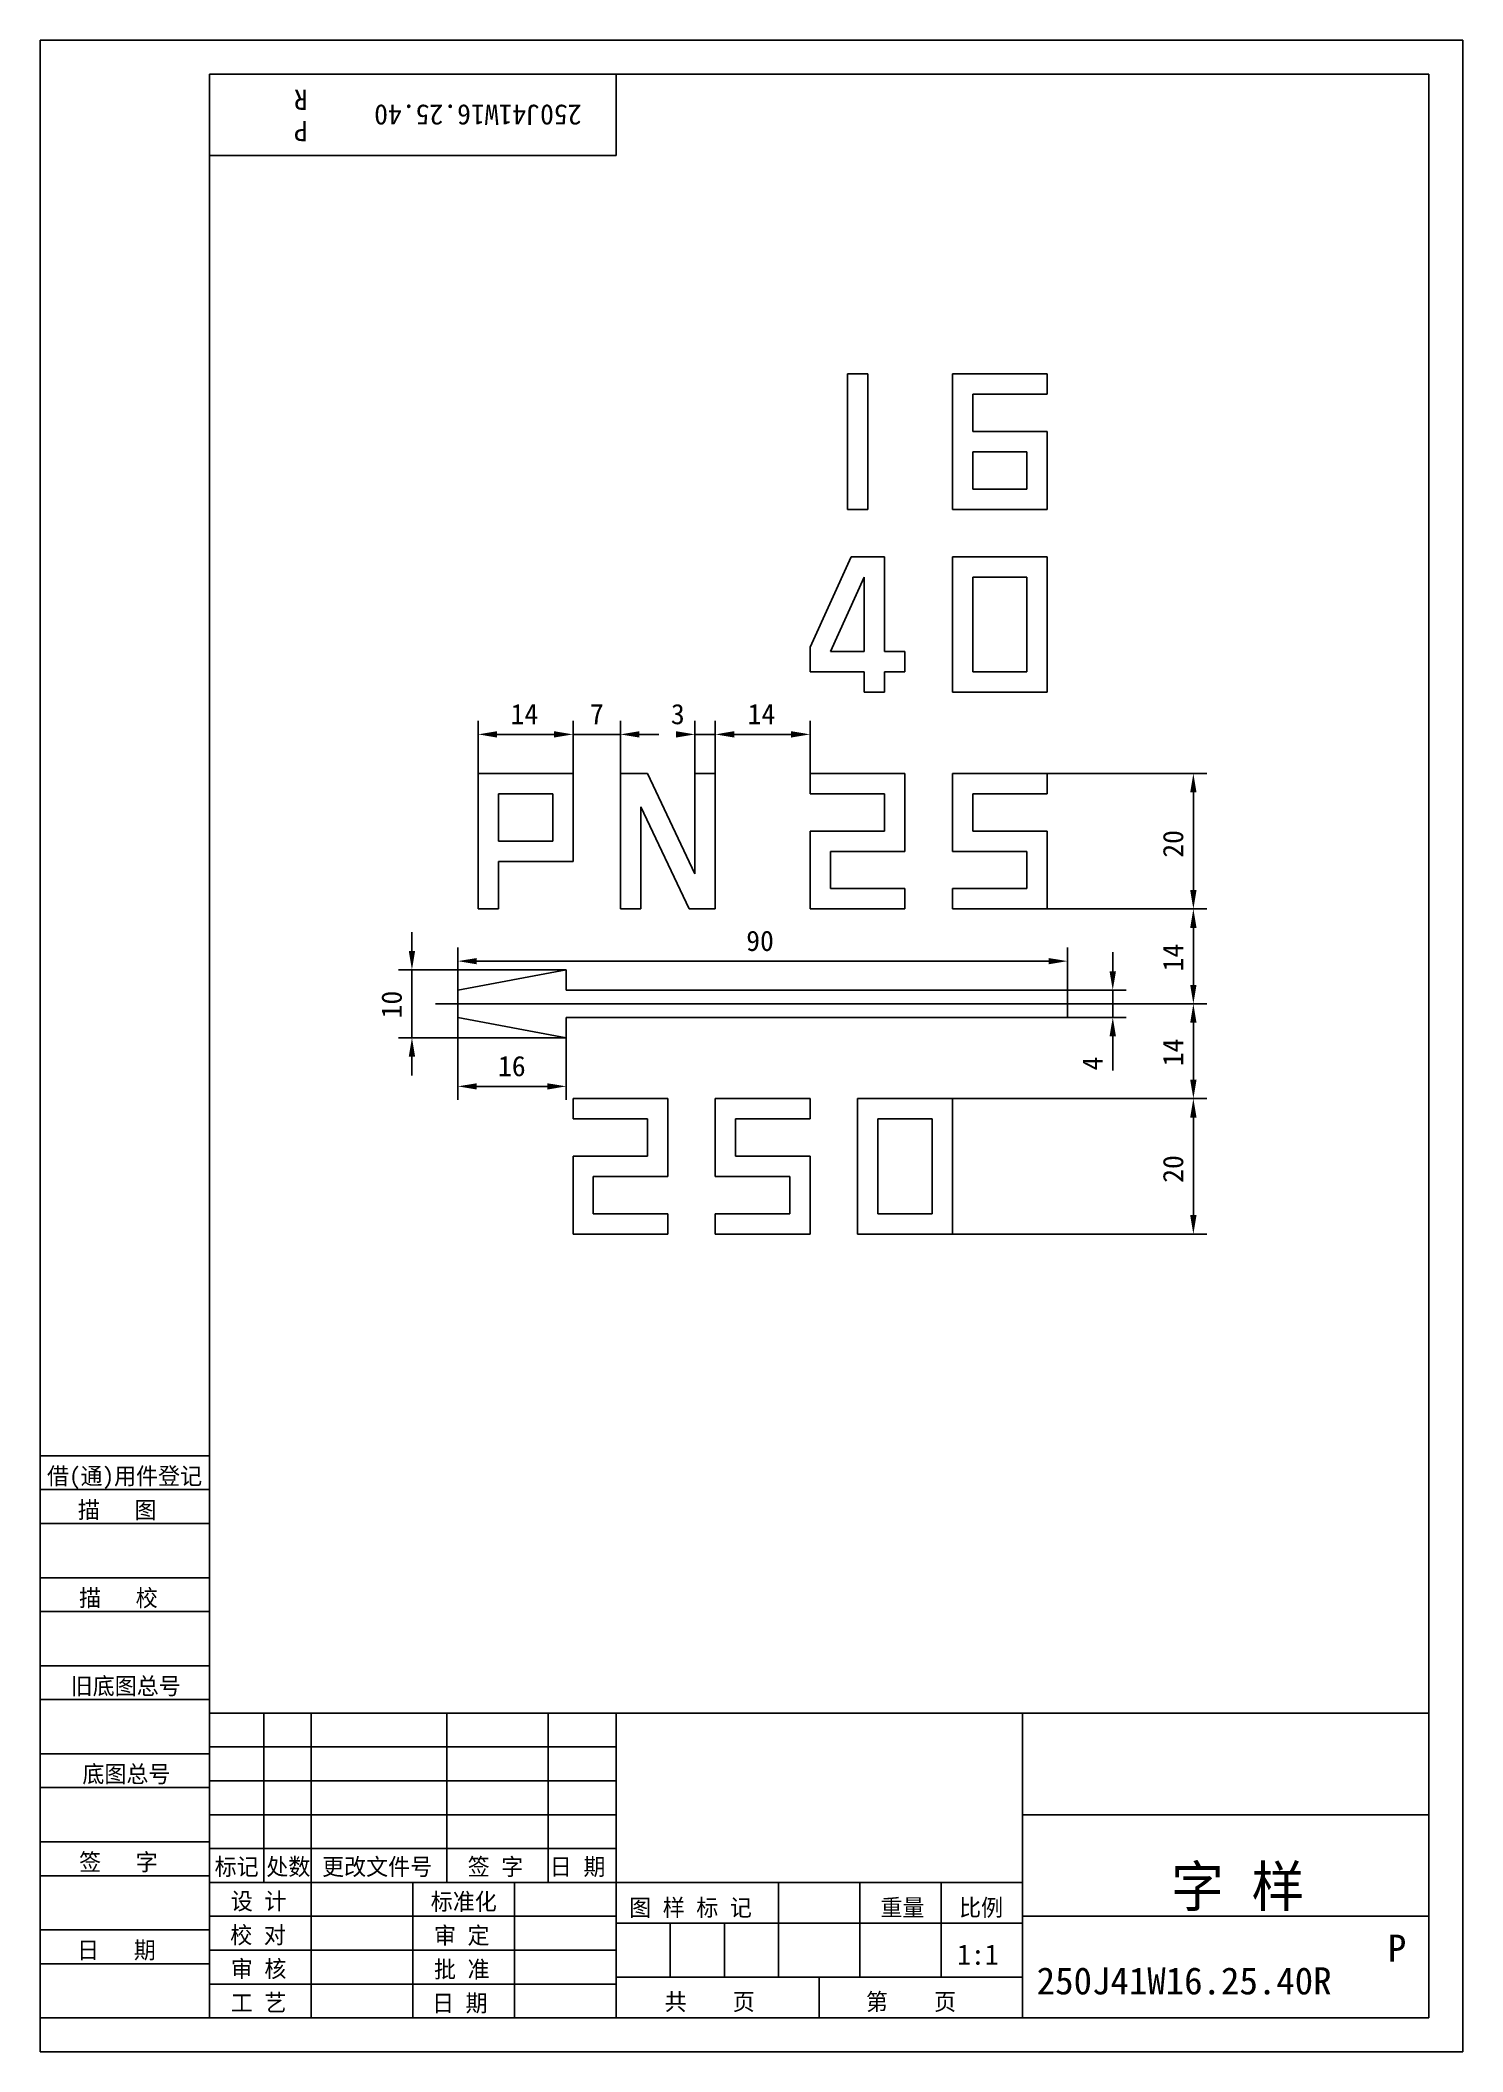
# Model space of a CAD drawing. Header units: metres. Extents: x 0 to 210, y 0 to 297.
import ezdxf

# ---------------------------------------------------------------- set-up
doc = ezdxf.new("R2010")
doc.units = ezdxf.units.M
for name, color, linetype in [('C', 6, 'Continuous'), ('D', 1, 'Continuous'), ('FL', 5, 'Continuous'), ('T', 7, 'Continuous'), ('TL', 4, 'Continuous')]:
    doc.layers.add(name, color=color, linetype=linetype)

# ---------------------------------------------------------------- blocks, each defined once
blk = doc.blocks.new('TUKUN4')
at = {"layer": 'FL'}
for p, q in [((0, 297), (0, 0)), ((210, 297), (0, 297)), ((210, 0), (210, 297)), ((0, 78), (25, 78)), ((0, 70), (25, 70)), ((0, 65), (25, 65)), ((0, 57), (25, 57)), ((0, 52), (25, 52)), ((33, 25), (33, 50)), ((40, 5), (40, 50)), ((60, 25), (60, 50)), ((75, 25), (75, 50)), ((25, 45), (85, 45)), ((0, 44), (25, 44)), ((0, 39), (25, 39)), ((25, 40), (85, 40)), ((25, 35), (85, 35)), ((0, 31), (25, 31)), ((25, 30), (85, 30)), ((0, 26), (25, 26)), ((70, 5), (70, 25)), ((0, 18), (25, 18)), ((25, 20), (85, 20)), ((25, 15), (85, 15)), ((0, 13), (25, 13)), ((25, 10), (85, 10)), ((0, 0), (210, 0))]:
    blk.add_line(p, q, dxfattribs=at)
at = {"layer": 'TL'}
for p, q in [((25, 5), (25, 292)), ((205, 292), (25, 292)), ((85, 292), (85, 280)), ((205, 5), (205, 292)), ((85, 280), (25, 280)), ((0, 88), (25, 88)), ((0, 83), (25, 83)), ((205, 50), (25, 50)), ((85, 5), (85, 50)), ((145, 5), (145, 50)), ((205, 35), (145, 35)), ((145, 25), (25, 25)), ((55, 5), (55, 25)), ((109, 11), (109, 25)), ((121, 11), (121, 25)), ((133, 11), (133, 25)), ((85, 19), (145, 19)), ((93, 11), (93, 19)), ((101, 11), (101, 19)), ((205, 20), (145, 20)), ((145, 11), (85, 11)), ((115, 5), (115, 11)), ((0, 5), (205, 5))]:
    blk.add_line(p, q, dxfattribs=at)
at = {"layer": 'T'}
for s, p in [('借(通)用件登记', (1, 83.76)), ('描   图', (5.56, 78.76)), ('描   校', (5.74, 65.76)), ('旧底图总号', (4.49, 52.76)), ('底图总号', (6.22, 39.76)), ('签   字', (5.74, 26.76)), ('标记', (25.75, 26.07)), ('处数', (33.38, 26.07)), ('更改文件号', (41.61, 26.07)), ('签 字', (63.1, 26.07)), ('日 期', (75.23, 26.07)), ('设 计', (28.14, 20.99)), ('标准化', (57.65, 20.93)), ('图 样 标 记', (86.95, 20.04)), ('重量', (124.03, 20.04)), ('比例', (135.64, 20.04)), ('校 对', (28.05, 15.99)), ('审 定', (58.13, 15.93)), ('日   期', (5.45, 13.76)), ('审 核', (28.14, 10.99)), ('批 准', (58.13, 10.93)), ('共    页', (92.18, 6.13)), ('第    页', (121.9, 6.13)), ('工 艺', (28.14, 5.99)), ('日 期', (57.84, 5.93))]:
    blk.add_text(s, height=2.5, dxfattribs=at).set_placement(p)

msp = doc.modelspace()

# ---------------------------------------------------------------- linework, layer by layer
at = {"layer": 'C'}
msp.add_line((164.65, 154.73), (58.35, 154.73), dxfattribs=at)
at = {"layer": 'D'}
for p, q in [((64.65, 188.73), (64.65, 196.51)), ((78.65, 188.73), (78.65, 196.51)), ((78.65, 188.73), (78.65, 196.51)), ((85.65, 188.73), (85.65, 196.51)), ((85.65, 194.51), (85.65, 196.51)), ((96.65, 188.73), (96.65, 196.51)), ((99.65, 188.73), (99.65, 196.51)), ((99.65, 188.73), (99.65, 196.51)), ((99.65, 194.51), (99.65, 196.51)), ((113.65, 188.73), (113.65, 196.51)), ((113.65, 188.73), (113.65, 196.51)), ((67.45, 194.51), (75.85, 194.51)), ((75.85, 194.51), (73.05, 194.51)), ((78.65, 194.51), (85.65, 194.51)), ((88.45, 194.51), (91.32, 194.51)), ((91.05, 194.51), (88.96, 194.51)), ((99.65, 194.51), (96.65, 194.51)), ((102.45, 194.51), (110.85, 194.51)), ((102.45, 194.51), (105.25, 194.51)), ((148.65, 188.73), (172.23, 188.73)), ((170.23, 185.93), (170.23, 171.53)), ((148.65, 168.73), (172.23, 168.73)), ((148.65, 168.73), (172.23, 168.73)), ((54.87, 162.53), (54.87, 165.33)), ((170.23, 165.93), (170.23, 157.53)), ((61.65, 156.73), (61.65, 163.03)), ((64.45, 161.03), (148.85, 161.03)), ((151.65, 156.73), (151.65, 163.03)), ((158.33, 159.53), (158.33, 162.33)), ((77.65, 159.73), (52.87, 159.73)), ((54.87, 159.73), (54.87, 149.73)), ((61.65, 154.73), (61.65, 140.54)), ((151.65, 156.73), (160.33, 156.73)), ((151.65, 154.73), (172.23, 154.73)), ((151.65, 154.73), (172.23, 154.73)), ((158.33, 156.73), (158.33, 152.73)), ((151.65, 152.73), (160.33, 152.73)), ((170.23, 151.93), (170.23, 143.53)), ((77.65, 149.73), (52.87, 149.73)), ((77.65, 149.73), (77.65, 140.54)), ((158.33, 149.93), (158.33, 147.13)), ((54.87, 146.93), (54.87, 144.13)), ((158.33, 147.13), (158.33, 144.89)), ((64.45, 142.54), (74.85, 142.54)), ((134.65, 140.73), (172.23, 140.73)), ((134.65, 140.73), (172.23, 140.73)), ((170.23, 137.93), (170.23, 123.53)), ((134.65, 120.73), (172.23, 120.73))]:
    msp.add_line(p, q, dxfattribs=at)
for points in [[(67.45, 194.98), (67.45, 194.04), (64.65, 194.51)], [(75.85, 194.98), (75.85, 194.04), (78.65, 194.51)], [(75.85, 194.98), (75.85, 194.04), (78.65, 194.51)], [(88.45, 194.98), (88.45, 194.04), (85.65, 194.51)], [(93.85, 194.98), (93.85, 194.04), (96.65, 194.51)], [(102.45, 194.98), (102.45, 194.04), (99.65, 194.51)], [(102.45, 194.98), (102.45, 194.04), (99.65, 194.51)], [(110.85, 194.98), (110.85, 194.04), (113.65, 194.51)], [(169.76, 185.93), (170.7, 185.93), (170.23, 188.73)], [(169.76, 171.53), (170.7, 171.53), (170.23, 168.73)], [(169.76, 165.93), (170.7, 165.93), (170.23, 168.73)], [(54.41, 162.53), (55.34, 162.53), (54.87, 159.73)], [(64.45, 161.49), (64.45, 160.56), (61.65, 161.03)], [(148.85, 161.49), (148.85, 160.56), (151.65, 161.03)], [(157.86, 159.53), (158.8, 159.53), (158.33, 156.73)], [(169.76, 157.53), (170.7, 157.53), (170.23, 154.73)], [(169.76, 151.93), (170.7, 151.93), (170.23, 154.73)], [(157.86, 149.93), (158.8, 149.93), (158.33, 152.73)], [(54.41, 146.93), (55.34, 146.93), (54.87, 149.73)], [(64.45, 143), (64.45, 142.07), (61.65, 142.54)], [(74.85, 143), (74.85, 142.07), (77.65, 142.54)], [(169.76, 143.53), (170.7, 143.53), (170.23, 140.73)], [(169.76, 137.93), (170.7, 137.93), (170.23, 140.73)], [(169.76, 123.53), (170.7, 123.53), (170.23, 120.73)]]:
    msp.add_solid(points, dxfattribs=at)
at = {"layer": 'TL'}
for p, q in [((119.15, 247.73), (119.15, 227.73)), ((122.15, 247.73), (119.15, 247.73)), ((122.15, 227.73), (122.15, 247.73)), ((148.65, 247.73), (134.65, 247.73)), ((134.65, 247.73), (134.65, 244.73)), ((148.65, 244.73), (148.65, 247.73)), ((134.65, 244.73), (134.65, 230.73)), ((148.65, 244.73), (137.65, 244.73)), ((137.65, 239.23), (137.65, 244.73)), ((137.65, 239.23), (148.65, 239.23)), ((148.65, 230.73), (148.65, 239.23)), ((137.65, 236.23), (145.65, 236.23)), ((137.65, 230.73), (137.65, 236.23)), ((145.65, 230.73), (145.65, 236.23)), ((134.65, 230.73), (134.65, 227.73)), ((137.65, 230.73), (145.65, 230.73)), ((148.65, 227.73), (148.65, 230.73)), ((119.15, 227.73), (122.15, 227.73)), ((137.65, 227.73), (134.65, 227.73)), ((137.65, 227.73), (148.65, 227.73)), ((119.72, 220.73), (113.65, 207.38)), ((124.65, 220.73), (119.72, 220.73)), ((124.65, 206.73), (124.65, 220.73)), ((148.65, 220.73), (134.65, 220.73)), ((134.65, 220.73), (134.65, 217.73)), ((148.65, 217.73), (148.65, 220.73)), ((121.65, 217.73), (116.65, 206.73)), ((121.65, 206.73), (121.65, 217.73)), ((134.65, 217.73), (134.65, 203.73)), ((137.65, 203.73), (137.65, 217.73)), ((145.65, 217.73), (137.65, 217.73)), ((145.65, 203.73), (145.65, 217.73)), ((148.65, 203.73), (148.65, 217.73)), ((113.65, 207.38), (113.65, 203.73)), ((116.65, 206.73), (121.65, 206.73)), ((124.65, 206.73), (127.65, 206.73)), ((127.65, 203.73), (127.65, 206.73)), ((113.65, 203.73), (121.65, 203.73)), ((121.65, 200.73), (121.65, 203.73)), ((124.65, 200.73), (124.65, 203.73)), ((124.65, 203.73), (127.65, 203.73)), ((134.65, 203.73), (134.65, 200.73)), ((137.65, 203.73), (145.65, 203.73)), ((148.65, 200.73), (148.65, 203.73)), ((124.65, 200.73), (121.65, 200.73)), ((137.65, 200.73), (134.65, 200.73)), ((137.65, 200.73), (148.65, 200.73)), ((78.65, 188.73), (64.65, 188.73)), ((64.65, 188.73), (64.65, 168.73)), ((78.65, 175.73), (78.65, 188.73)), ((85.65, 188.73), (85.65, 168.73)), ((85.65, 188.73), (88.65, 188.73)), ((88.65, 188.73), (89.65, 188.73)), ((89.65, 188.73), (96.65, 173.91)), ((96.65, 173.91), (96.65, 188.73)), ((96.65, 188.73), (99.65, 188.73)), ((99.65, 168.73), (99.65, 188.73)), ((127.65, 188.73), (113.65, 188.73)), ((113.65, 188.73), (113.65, 185.73)), ((127.65, 177.23), (127.65, 188.73)), ((148.65, 188.73), (134.65, 188.73)), ((134.65, 188.73), (134.65, 185.73)), ((148.65, 185.73), (148.65, 188.73)), ((75.65, 185.73), (67.65, 185.73)), ((67.65, 185.73), (67.65, 178.73)), ((75.65, 178.73), (75.65, 185.73)), ((124.65, 185.73), (113.65, 185.73)), ((124.65, 180.23), (124.65, 185.73)), ((134.65, 185.73), (134.65, 177.23)), ((148.65, 185.73), (137.65, 185.73)), ((137.65, 180.23), (137.65, 185.73)), ((88.65, 168.73), (88.65, 183.82)), ((88.65, 183.82), (95.78, 168.73)), ((67.65, 178.73), (75.65, 178.73)), ((113.65, 180.23), (124.65, 180.23)), ((113.65, 180.23), (113.65, 168.73)), ((137.65, 180.23), (148.65, 180.23)), ((148.65, 171.73), (148.65, 180.23)), ((67.65, 175.73), (78.65, 175.73)), ((67.65, 168.73), (67.65, 175.73)), ((116.65, 177.23), (127.65, 177.23)), ((116.65, 171.73), (116.65, 177.23)), ((134.65, 177.23), (145.65, 177.23)), ((145.65, 171.73), (145.65, 177.23)), ((116.65, 171.73), (127.65, 171.73)), ((127.65, 168.73), (127.65, 171.73)), ((134.65, 171.73), (145.65, 171.73)), ((134.65, 171.73), (134.65, 168.73)), ((148.65, 168.73), (148.65, 171.73)), ((67.65, 168.73), (64.65, 168.73)), ((85.65, 168.73), (88.65, 168.73)), ((95.78, 168.73), (99.65, 168.73)), ((113.65, 168.73), (127.65, 168.73)), ((116.65, 168.73), (113.65, 168.73)), ((137.65, 168.73), (134.65, 168.73)), ((137.65, 168.73), (148.65, 168.73)), ((77.65, 159.73), (61.65, 156.73)), ((77.65, 156.73), (77.65, 159.73)), ((61.65, 152.73), (61.65, 156.73)), ((77.65, 156.73), (151.65, 156.73)), ((151.65, 154.73), (151.65, 156.73)), ((151.65, 154.73), (151.65, 152.73)), ((77.65, 149.73), (61.65, 152.73)), ((77.65, 152.73), (151.65, 152.73)), ((77.65, 152.73), (77.65, 149.73)), ((92.65, 140.73), (78.65, 140.73)), ((78.65, 140.73), (78.65, 137.73)), ((92.65, 129.23), (92.65, 140.73)), ((113.65, 140.73), (99.65, 140.73)), ((99.65, 140.73), (99.65, 137.73)), ((113.65, 137.73), (113.65, 140.73)), ((134.65, 140.73), (120.65, 140.73)), ((120.65, 140.73), (120.65, 137.73)), ((134.65, 123.73), (134.65, 140.73)), ((89.65, 137.73), (78.65, 137.73)), ((89.65, 132.23), (89.65, 137.73)), ((99.65, 137.73), (99.65, 129.23)), ((113.65, 137.73), (102.65, 137.73)), ((102.65, 132.23), (102.65, 137.73)), ((120.65, 137.73), (120.65, 120.73)), ((123.65, 123.73), (123.65, 137.73)), ((131.65, 137.73), (123.65, 137.73)), ((131.65, 123.73), (131.65, 137.73)), ((78.65, 132.23), (78.65, 120.73)), ((78.65, 132.23), (89.65, 132.23)), ((102.65, 132.23), (113.65, 132.23)), ((113.65, 123.73), (113.65, 132.23)), ((81.65, 129.23), (92.65, 129.23)), ((81.65, 123.73), (81.65, 129.23)), ((99.65, 129.23), (110.65, 129.23)), ((110.65, 123.73), (110.65, 129.23)), ((81.65, 123.73), (92.65, 123.73)), ((92.65, 120.73), (92.65, 123.73)), ((99.65, 123.73), (110.65, 123.73)), ((99.65, 123.73), (99.65, 120.73)), ((113.65, 120.73), (113.65, 123.73)), ((123.65, 123.73), (131.65, 123.73)), ((134.65, 120.73), (134.65, 123.73)), ((81.65, 120.73), (78.65, 120.73)), ((81.65, 120.73), (92.65, 120.73)), ((102.65, 120.73), (99.65, 120.73)), ((102.65, 120.73), (113.65, 120.73)), ((123.65, 120.73), (120.65, 120.73)), ((123.65, 120.73), (134.65, 120.73))]:
    msp.add_line(p, q, dxfattribs=at)

# ---------------------------------------------------------------- block references
at = {"layer": 'D'}
msp.add_blockref('TUKUN4', (0, 0), dxfattribs=at)

# ---------------------------------------------------------------- texts
for s, rotation, p in [('R', 180, (39.49, 289.71)), ('250J41W16.25.40', 180, (79.91, 287.48)), ('P', 180, (39.49, 285.09)), ('20', 90, (168.73, 176.3)), ('14', 90, (168.73, 159.51)), ('10', 90, (53.37, 152.58)), ('14', 90, (168.73, 145.51)), ('4', 90, (156.83, 144.89)), ('20', 90, (168.73, 128.3))]:
    msp.add_text(s, height=3, rotation=rotation, dxfattribs=at).set_placement(p)
for s, height, p in [('14', 3, (69.43, 196.01)), ('7', 3, (81.15, 196.01)), ('3', 3, (93.1, 196.01)), ('14', 3, (104.43, 196.01)), ('90', 3, (104.22, 162.53)), ('16', 3, (67.58, 144.04)), ('字 样', 6, (166.93, 21.41)), ('1:1', 3, (135.36, 12.85)), ('P', 4, (198.94, 13.3)), ('250J41W16.25.40R', 4, (147.1, 8.47))]:
    msp.add_text(s, height=height, dxfattribs=at).set_placement(p)

doc.saveas('drawing.dxf')
